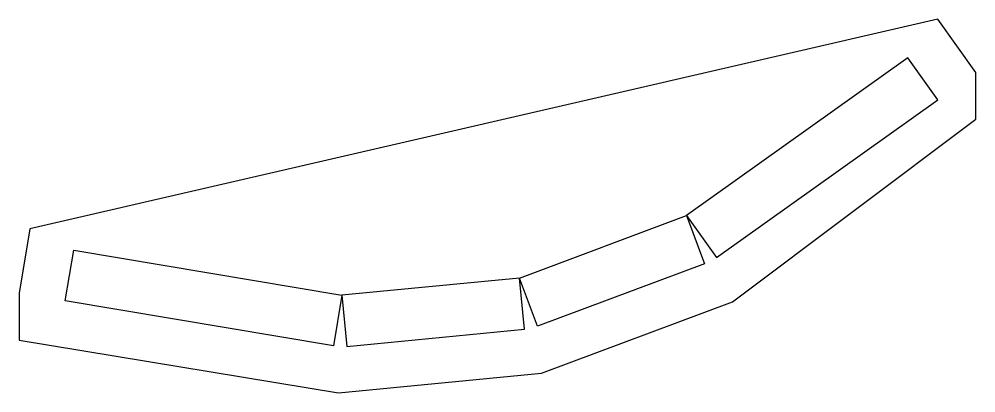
# Model space of a CAD drawing. Header units: millimetres. Extents: x -146 to -44, y 15 to 55.
import ezdxf

# ---------------------------------------------------------------- set-up
doc = ezdxf.new("R2010")
doc.units = ezdxf.units.MM
doc.layers.get('0').update_dxf_attribs({"linetype": 'CONTINUOUS'})

msp = doc.modelspace()

# ---------------------------------------------------------------- linework, layer by layer
for points in [[(-47.69, 54.7), (-144.68, 32.3), (-145.84, 25.4), (-145.84, 20.4), (-111.71, 14.76), (-90.03, 16.85), (-69.64, 24.47), (-43.63, 44), (-43.63, 49)], [(-140.91, 24.58), (-140, 30), (-111.35, 25.21), (-110.82, 19.73), (-91.86, 21.56), (-92.39, 27.03), (-74.54, 33.7), (-71.35, 29.23), (-47.7, 46.09), (-50.89, 50.57), (-74.54, 33.7), (-72.62, 28.55), (-90.46, 21.88), (-92.39, 27.03), (-111.35, 25.21), (-112.26, 19.78)]]:
    msp.add_lwpolyline(points, close=True)

doc.saveas('drawing.dxf')
